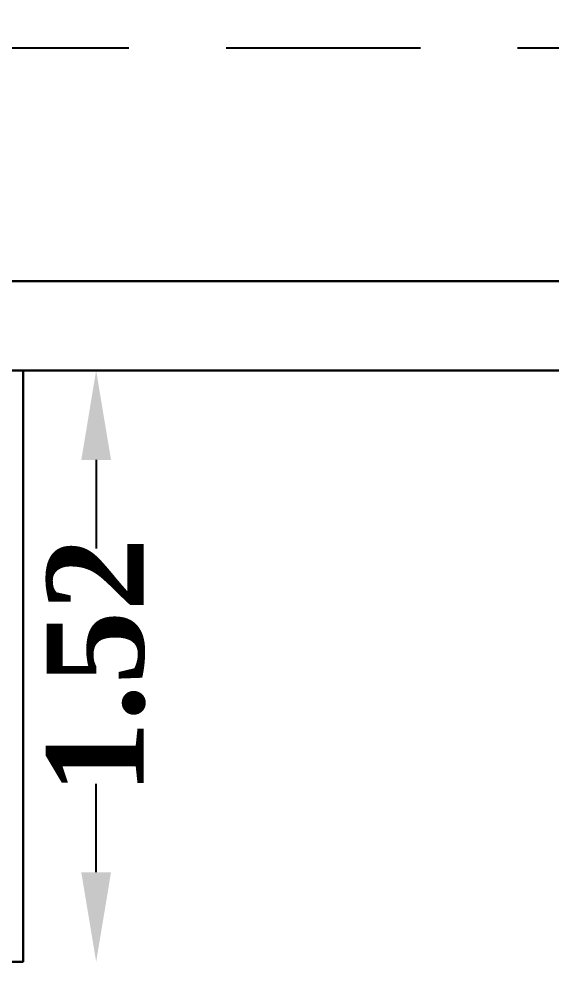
# Model space of a CAD drawing. Header units: metres. Extents: x 0 to 298, y 0 to 162.
# Drawn here: x 183.734 to 185.104, y 105.251 to 107.721 of the extents above; entities that cross this region are included whole.
import ezdxf

# ---------------------------------------------------------------- set-up
doc = ezdxf.new("R2010")
doc.units = ezdxf.units.M
doc.header["$MEASUREMENT"] = 0
doc.linetypes.add('DASHED', pattern=[0.75, 0.5, -0.25])
doc.linetypes.add('PHANTOM2', pattern=[1.25, 0.625, -0.125, 0.125, -0.125, 0.125, -0.125])
doc.layers.add('BLK_1_FLR_0_BLT_UP_AREA', color=4, linetype='Continuous', lineweight=30)
for name, color, linetype in [('BLK_1_FLR_0_CARPET_AREA', 10, 'Continuous'), ('BLK_1_FLR_0_REGULAR_ROOM_4', 117, 'Continuous'), ('BLK_1_FLR_0_ROOM_4_LIGHT_VENTILATION_1', 3, 'Continuous')]:
    doc.layers.add(name, color=color, linetype=linetype)
doc.styles.add('working', font='timesbd.ttf', dxfattribs={"height": 0.25})
doc.dimstyles.new('new model', dxfattribs={"dimtxt": 0.25, "dimasz": 0.23, "dimexe": 0.1, "dimexo": 0.1, "dimgap": 0, "dimtad": 0, "dimtoh": 1, "dimzin": 1, "dimdsep": 46, "dimtxsty": 'working', "dimcen": 0.09, "dimse1": 1, "dimse2": 1, "dimclrd": 8, "dimclre": 8, "dimclrt": 3, "dimadec": 1, "dimazin": 0, "dimtfac": 1, "dimtofl": 0, "dimtmove": 0, "dimatfit": 3, "dimfxl": 0, "dimtolj": 1, "dimtzin": 0, "dimlwd": -1, "dimlwe": -1, "dimarcsym": 0})

# ---------------------------------------------------------------- blocks, each defined once
blk = doc.blocks.new('*D80')
at = {"color": 8}
for p, q in [((181.0104, 108.0427), (184.1319, 108.0427)), ((187.8704, 108.0427), (184.7488, 108.0427))]:
    blk.add_line(p, q, dxfattribs=at)
at = {"color": 8, "lineweight": 35}
for points in [[(181.0104, 108.0811), (181.0104, 108.0044), (180.7804, 108.0427)], [(187.8704, 108.0811), (187.8704, 108.0044), (188.1004, 108.0427)]]:
    blk.add_solid(points, dxfattribs=at)
at = {"layer": 'Defpoints', "color": 0, "lineweight": 35}
for p in [(188.1004, 108.0427), (180.7804, 107.0472), (188.1004, 106.8172)]:
    blk.add_point(p, dxfattribs=at)
at = {"color": 3, "insert": (184.4404, 108.0427), "char_height": 0.25, "attachment_point": 5, "style": 'working'}
blk.add_mtext('\\A1;7.32', dxfattribs=at)
blk = doc.blocks.new('*D256')
at = {"color": 8}
for p, q in [((173.3641, 108.9731), (198.7617, 108.9731)), ((224.9704, 108.9731), (199.5728, 108.9731))]:
    blk.add_line(p, q, dxfattribs=at)
at = {"color": 8, "lineweight": 35}
for points in [[(173.3641, 109.0115), (173.3641, 108.9348), (173.1341, 108.9731)], [(224.9704, 109.0115), (224.9704, 108.9348), (225.2004, 108.9731)]]:
    blk.add_solid(points, dxfattribs=at)
at = {"layer": 'Defpoints', "color": 0, "lineweight": 35}
for p in [(173.1341, 108.9731), (173.1341, 107.0472), (225.2004, 107.0472)]:
    blk.add_point(p, dxfattribs=at)
at = {"color": 3, "insert": (199.1672, 108.9731), "char_height": 0.25, "attachment_point": 5, "style": 'working'}
blk.add_mtext('\\A1;52.07', dxfattribs=at)
blk = doc.blocks.new('*D425')
at = {"layer": 'BLK_1_FLR_0_ROOM_4_LIGHT_VENTILATION_1', "color": 232, "linetype": 'PHANTOM2'}
for p, q in [((183.9318, 106.5872), (183.9318, 106.3597)), ((183.9318, 105.5272), (183.9318, 105.7547))]:
    blk.add_line(p, q, dxfattribs=at)
at = {"layer": 'BLK_1_FLR_0_ROOM_4_LIGHT_VENTILATION_1', "color": 232, "lineweight": 35}
for points in [[(183.8935, 106.5872), (183.9701, 106.5872), (183.9318, 106.8172)], [(183.8935, 105.5272), (183.9701, 105.5272), (183.9318, 105.2972)]]:
    blk.add_solid(points, dxfattribs=at)
at = {"layer": 'Defpoints', "color": 0, "lineweight": 35}
for p in [(183.7438, 106.8172), (183.7438, 105.2972), (183.9318, 105.2972)]:
    blk.add_point(p, dxfattribs=at)
at = {"layer": 'BLK_1_FLR_0_ROOM_4_LIGHT_VENTILATION_1', "color": 232, "lineweight": 30, "insert": (183.9318, 106.0572), "char_height": 0.25, "attachment_point": 5, "rotation": 90, "style": 'working'}
blk.add_mtext('\\A1;1.52', dxfattribs=at)

msp = doc.modelspace()

# ---------------------------------------------------------------- linework, layer by layer
at = {"linetype": 'DASHED'}
msp.add_line((182.01605, 107.6472), (195.12366, 107.6472), dxfattribs=at)
msp.add_line((225.20038, 107.0472), (173.13408, 107.0472))
at = {"ltscale": 0.25}
msp.add_line((225.20038, 106.8172), (180.23038, 106.8172), dxfattribs=at)
msp.add_lwpolyline([(173.13408, 107.0472), (225.20038, 107.0472), (225.2013, 91.89751), (216.30083, 91.89751), (216.30083, 96.2272), (210.33203, 96.2272), (210.33203, 94.4272), (202.33203, 94.4272), (202.33203, 93.4272), (195.84815, 93.4272), (195.84815, 94.4272), (187.8483, 94.4272), (187.8483, 96.2272), (183.35038, 96.2272), (183.35038, 91.8972), (184.35038, 91.8972), (184.35038, 88.3122), (173.13408, 88.3122)], close=True)
at = {"layer": 'BLK_1_FLR_0_BLT_UP_AREA', "color": 26}
msp.add_lwpolyline([(173.13408, 88.3122), (183.35038, 88.3122), (183.35038, 96.2272), (216.30099, 96.22712), (216.30098, 91.89747), (225.20115, 91.89755), (225.19992, 107.0472), (173.13408, 107.0472)], close=True, dxfattribs=at)
at = {"layer": 'BLK_1_FLR_0_CARPET_AREA', "color": 15, "linetype": 'Continuous', "lineweight": 30}
msp.add_lwpolyline([(180.78038, 98.8972), (188.10038, 98.8972), (188.10038, 106.8172), (180.78038, 106.8172)], close=True, dxfattribs=at)
at = {"layer": 'BLK_1_FLR_0_REGULAR_ROOM_4', "color": 3, "lineweight": 30}
msp.add_lwpolyline([(180.78038, 98.8972), (188.10038, 98.8972), (188.10038, 106.8172), (180.78038, 106.8172)], close=True, dxfattribs=at)
at = {"layer": 'BLK_1_FLR_0_ROOM_4_LIGHT_VENTILATION_1', "color": 3, "lineweight": 30}
msp.add_lwpolyline([(182.22384, 106.8172), (183.74384, 106.8172), (183.74384, 105.2972), (182.22384, 105.2972)], close=True, dxfattribs=at)

# ---------------------------------------------------------------- dimensions: what is measured, and where the dimension line sits
for base, p1, p2, override, picture, middle in [((173.13408, 108.97313), (225.20038, 107.0472), (173.13408, 107.0472), {"dimpost": '\\X'}, '*D256', (199.16723, 108.97313)), ((188.10038, 108.04274), (180.78038, 107.0472), (188.10038, 106.8172), {"dimpost": '\\X', "dimtmove": 2}, '*D80', (184.44038, 108.04274))]:
    dim = msp.add_linear_dim(base=base, p1=p1, p2=p2, dimstyle='new model', override=override)
    dim.commit()
    dim.dimension.update_dxf_attribs({"geometry": picture, "text_midpoint": middle})
at = {"layer": 'BLK_1_FLR_0_ROOM_4_LIGHT_VENTILATION_1', "color": 232, "lineweight": 30}
dim = msp.add_linear_dim(base=(183.93179, 105.2972), p1=(183.74384, 106.8172), p2=(183.74384, 105.2972), angle=90, dimstyle='new model', override={"dimpost": '\\X', "dimclrd": 232, "dimclrt": 232, "dimfxl": 75, "dimfxlon": 1, "dimtfill": 1}, dxfattribs=at)
dim.commit()
dim.dimension.update_dxf_attribs({"geometry": '*D425', "text_midpoint": (183.93179, 106.0572)})

doc.saveas('drawing.dxf')
